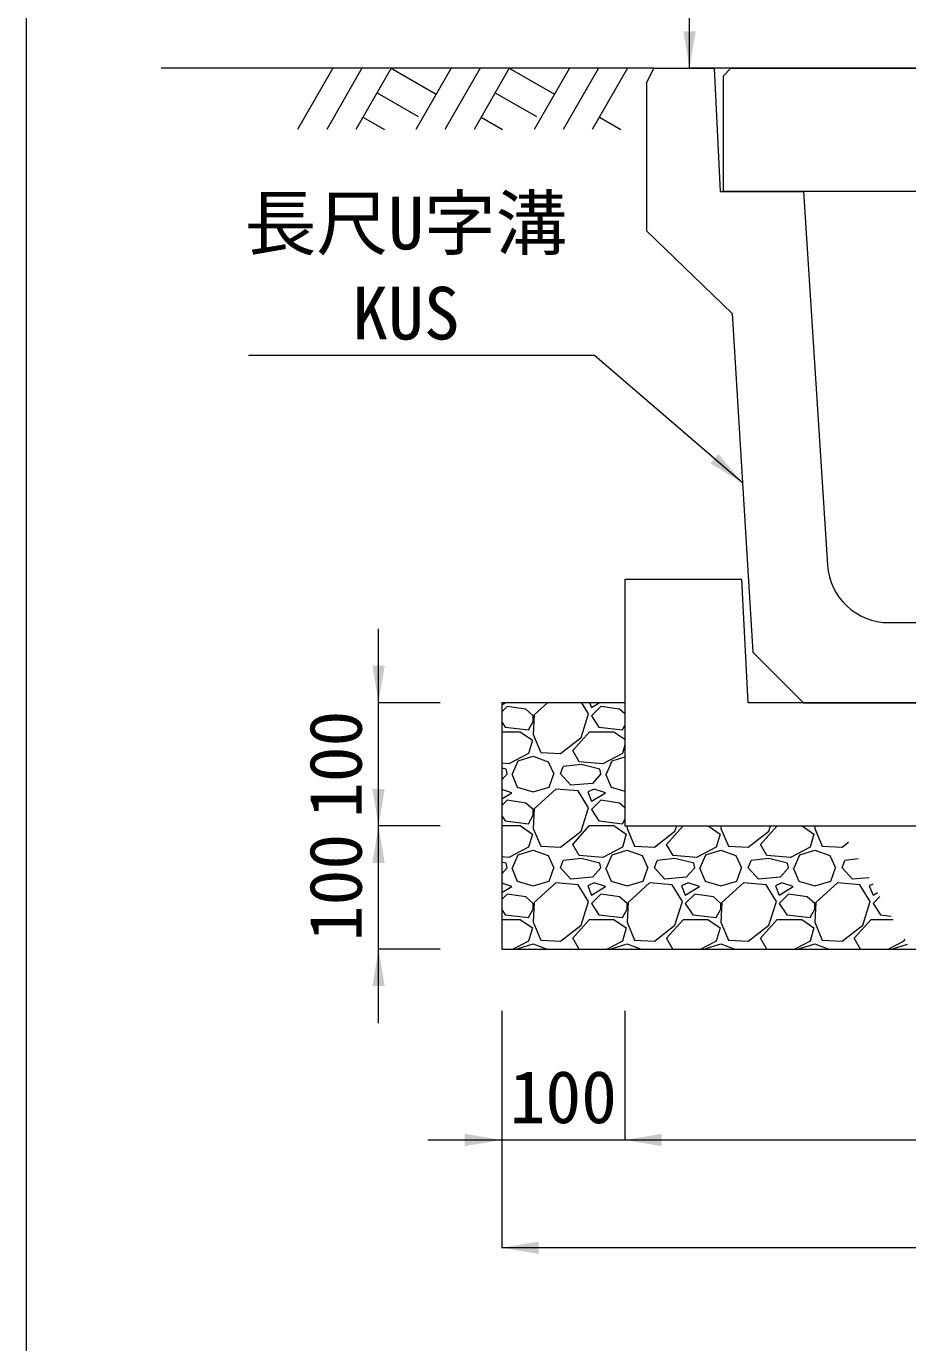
# Model space of a CAD drawing. Units: millimetres at full size, sheet at 1:40. Extents: x 206103 to 244503, y 883348 to 903496.
# Drawn here: x 215303 to 216019, y 893729 to 894797 of the extents above; entities that cross this region are included whole.
import ezdxf
from ezdxf.enums import TextEntityAlignment as Align

# ---------------------------------------------------------------- set-up
doc = ezdxf.new("R2010")
doc.units = ezdxf.units.MM
doc.header["$LTSCALE"] = 40
for name, color, linetype, lineweight in [('0_2', 7, 'Continuous', 20), ('図枠', 5, 'Continuous', 13), ('基礎ブロック', 2, 'Continuous', 13), ('基礎材', 7, 'Continuous', 15), ('寸法線', 7, 'Continuous', 13), ('引出線', 4, 'Continuous', 13), ('本体', 2, 'Continuous', 13), ('ﾊｯﾁﾝｸﾞ', 7, 'Continuous', 5)]:
    doc.layers.add(name, color=color, linetype=linetype, lineweight=lineweight)
doc.styles.add('ＭＳ ゴシック', font='')
doc.styles.get('ＭＳ ゴシック').set_extended_font_data('MS Gothic')

# ---------------------------------------------------------------- blocks, each defined once
blk = doc.blocks.new('filled_arrow')
at = {"color": 0, "linetype": 'Continuous', "lineweight": -2}
blk.add_solid([(7.5, 1.25), (0, 0), (7.5, -1.25)], dxfattribs=at)

msp = doc.modelspace()

# ---------------------------------------------------------------- linework, layer by layer
at = {"layer": '0_2'}
msp.add_line((215812.71, 894763.33), (215412.71, 894763.33), dxfattribs=at)
at = {"layer": '図枠'}
msp.add_line((215303.21, 903148.33), (215303.21, 883448.33), dxfattribs=at)
at = {"layer": '基礎ブロック'}
for p, q in [((215884.21, 894348.33), (215789.21, 894348.33)), ((215789.21, 894348.33), (215789.21, 894248.33)), ((215889.21, 894248.33), (215884.21, 894348.33)), ((215789.21, 894248.33), (215789.21, 894148.33)), ((216494.21, 894248.33), (215889.21, 894248.33)), ((215789.21, 894148.33), (216594.21, 894148.33))]:
    msp.add_line(p, q, dxfattribs=at)
at = {"layer": '基礎材'}
for p, q in [((215689.21, 894248.33), (215689.21, 894048.33)), ((215689.21, 894048.33), (216694.21, 894048.33))]:
    msp.add_line(p, q, dxfattribs=at)
at = {"layer": '基礎材', "lineweight": 13}
msp.add_line((215789.21, 894248.33), (215689.21, 894248.33), dxfattribs=at)
at = {"layer": '寸法線'}
for p, q in [((215841.71, 894763.33), (215841.71, 895463.33)), ((216341.71, 894763.33), (215841.71, 894763.33)), ((215589.21, 894088.33), (215589.21, 894308.33)), ((215639.21, 894248.33), (215589.21, 894248.33)), ((215589.21, 893988.33), (215589.21, 894208.33)), ((215639.21, 894148.33), (215589.21, 894148.33)), ((215639.21, 894148.33), (215589.21, 894148.33)), ((215639.21, 894048.33), (215589.21, 894048.33)), ((215689.21, 893998.33), (215689.21, 893893.39)), ((215689.21, 893998.33), (215689.21, 893805.89)), ((215789.21, 893998.33), (215789.21, 893893.39)), ((215789.21, 893998.33), (215789.21, 893893.39)), ((215629.21, 893893.39), (215849.21, 893893.39)), ((215789.21, 893893.39), (216594.21, 893893.39)), ((216694.21, 893805.89), (215689.21, 893805.89))]:
    msp.add_line(p, q, dxfattribs=at)
at = {"layer": '引出線'}
msp.add_lwpolyline([(215884.7, 894426.84), (215764.49, 894530.3), (215483.65, 894530.3)], dxfattribs=at)
at = {"layer": '本体'}
for p, q in [((215806.71, 894751.33), (215812.71, 894763.33)), ((215812.71, 894763.33), (215861.71, 894763.33)), ((215861.71, 894763.33), (215866.71, 894663.33)), ((215806.71, 894751.33), (215806.71, 894631.33)), ((215866.71, 894663.33), (215934.21, 894663.33)), ((215934.21, 894663.33), (215953.7, 894360.12)), ((215806.71, 894631.33), (215876.21, 894564.33)), ((215876.21, 894564.33), (215893.19, 894289.35)), ((216003.6, 894313.33), (216214.82, 894313.33)), ((215934.21, 894248.33), (215893.19, 894289.35)), ((215934.21, 894248.33), (216284.21, 894248.33))]:
    msp.add_line(p, q, dxfattribs=at)
at = {"layer": '本体', "lineweight": 20}
msp.add_lwpolyline([(215869.21, 894663.33), (215869.21, 894757.33), (215875.21, 894763.33), (216343.21, 894763.33), (216349.21, 894757.33), (216349.21, 894663.33)], close=True, dxfattribs=at)
at = {"layer": '本体'}
msp.add_arc((216003.6, 894363.33), 50, 183.67824, 270, dxfattribs=at)
at = {"layer": 'ﾊｯﾁﾝｸﾞ', "lineweight": 9}
for p, q in [((215552.15, 894763.33), (215523.5, 894713.71)), ((215575.77, 894763.33), (215547.12, 894713.71)), ((215599.39, 894763.33), (215570.74, 894713.71)), ((215599.39, 894763.33), (215635.96, 894742.22)), ((215648.15, 894763.33), (215619.5, 894713.71)), ((215671.77, 894763.33), (215643.12, 894713.71)), ((215695.39, 894763.33), (215666.74, 894713.71)), ((215695.39, 894763.33), (215731.96, 894742.22)), ((215744.15, 894763.33), (215715.5, 894713.71)), ((215767.77, 894763.33), (215739.12, 894713.71)), ((215791.39, 894763.33), (215762.74, 894713.71)), ((215587.97, 894743.55), (215621.38, 894724.26)), ((215683.97, 894743.55), (215717.38, 894724.26)), ((215576.55, 894723.76), (215593.96, 894713.71)), ((215672.55, 894723.76), (215689.96, 894713.71)), ((215768.55, 894723.76), (215785.96, 894713.71))]:
    msp.add_line(p, q, dxfattribs=at)
at = {"layer": 'ﾊｯﾁﾝｸﾞ'}
for p, q in [((215689.21, 894246.57), (215692.13, 894248.33)), ((215693.51, 894245.35), (215689.21, 894241.04)), ((215708.75, 894243.06), (215693.51, 894245.35)), ((215726.39, 894248.33), (215715.61, 894238.49)), ((215759.8, 894239.25), (215754.26, 894248.33)), ((215760.59, 894248.33), (215762.09, 894244.58)), ((215762.09, 894244.58), (215768.33, 894248.33)), ((215769.71, 894245.35), (215762.09, 894237.73)), ((215784.95, 894243.06), (215769.71, 894245.35)), ((215714.85, 894237.73), (215708.75, 894243.06)), ((215715.61, 894238.49), (215714.85, 894222.49)), ((215714.85, 894233.15), (215714.85, 894237.73)), ((215753.71, 894220.2), (215759.8, 894239.25)), ((215762.09, 894237.73), (215768.19, 894228.58)), ((215789.21, 894239.34), (215784.95, 894243.06)), ((215689.21, 894232.75), (215691.99, 894228.58)), ((215689.21, 894224.77), (215704.18, 894224.77)), ((215691.99, 894228.58), (215711.04, 894226.3)), ((215704.18, 894224.77), (215714.08, 894217.91)), ((215711.04, 894226.3), (215714.85, 894233.15)), ((215746.85, 894209.53), (215760.57, 894224.77)), ((215760.57, 894224.77), (215780.38, 894224.77)), ((215768.19, 894228.58), (215787.24, 894226.3)), ((215780.38, 894224.77), (215789.21, 894218.66)), ((215787.24, 894226.3), (215789.21, 894229.84)), ((215714.08, 894217.91), (215711.04, 894207.25)), ((215714.85, 894222.49), (215720.94, 894208.01)), ((215736.94, 894207.25), (215753.71, 894220.2)), ((215789.21, 894214.14), (215787.24, 894207.25)), ((215711.04, 894207.25), (215695.03, 894198.86)), ((215702.65, 894201.15), (215714.85, 894204.96)), ((215714.85, 894204.96), (215727.04, 894200.39)), ((215720.94, 894208.01), (215736.94, 894207.25)), ((215752.18, 894200.39), (215746.85, 894209.53)), ((215787.24, 894207.25), (215771.23, 894198.86)), ((215778.85, 894201.15), (215789.21, 894204.38)), ((215695.03, 894198.86), (215689.21, 894199.33)), ((215692.75, 894194.29), (215689.21, 894195.18)), ((215693.51, 894190.48), (215692.75, 894194.29)), ((215698.08, 894190.48), (215702.65, 894201.15)), ((215727.04, 894200.39), (215731.61, 894190.48)), ((215736.94, 894190.48), (215739.23, 894196.58)), ((215753.71, 894198.1), (215739.23, 894196.58)), ((215771.23, 894198.86), (215752.18, 894200.39)), ((215768.95, 894194.29), (215753.71, 894198.1)), ((215769.71, 894190.48), (215768.95, 894194.29)), ((215774.28, 894190.48), (215778.85, 894201.15)), ((215693.51, 894190.48), (215689.21, 894185.7)), ((215697.32, 894190.48), (215701.89, 894179.81)), ((215727.8, 894179.81), (215731.61, 894190.48)), ((215745.33, 894181.34), (215736.94, 894190.48)), ((215762.85, 894182.86), (215745.33, 894181.34)), ((215769.71, 894190.48), (215762.85, 894182.86)), ((215773.52, 894190.48), (215778.09, 894179.81)), ((215697.32, 894175.24), (215689.21, 894177.95)), ((215689.21, 894170.37), (215697.32, 894175.24)), ((215693.51, 894169.15), (215689.21, 894164.84)), ((215708.75, 894166.86), (215693.51, 894169.15)), ((215701.89, 894179.81), (215714.85, 894176)), ((215714.85, 894176), (215727.8, 894179.81)), ((215733.13, 894178.29), (215715.61, 894162.29)), ((215751.42, 894176.77), (215733.13, 894178.29)), ((215759.8, 894163.05), (215751.42, 894176.77)), ((215764.38, 894178.29), (215759.04, 894176)), ((215759.04, 894176), (215762.09, 894168.38)), ((215762.09, 894168.38), (215773.52, 894175.24)), ((215769.71, 894169.15), (215762.09, 894161.53)), ((215773.52, 894175.24), (215764.38, 894178.29)), ((215784.95, 894166.86), (215769.71, 894169.15)), ((215778.09, 894179.81), (215789.21, 894176.55)), ((215714.85, 894161.53), (215708.75, 894166.86)), ((215715.61, 894162.29), (215714.85, 894146.29)), ((215714.85, 894156.95), (215714.85, 894161.53)), ((215753.71, 894144), (215759.8, 894163.05)), ((215762.09, 894161.53), (215768.19, 894152.38)), ((215789.21, 894163.14), (215784.95, 894166.86)), ((215689.21, 894156.55), (215691.99, 894152.38)), ((215689.21, 894148.57), (215704.18, 894148.57)), ((215691.99, 894152.38), (215711.04, 894150.1)), ((215704.18, 894148.57), (215714.08, 894141.71)), ((215711.04, 894150.1), (215714.85, 894156.95)), ((215746.85, 894133.33), (215760.57, 894148.57)), ((215760.57, 894148.57), (215780.38, 894148.57)), ((215768.19, 894152.38), (215787.24, 894150.1)), ((215780.38, 894148.57), (215790.28, 894141.71)), ((215787.24, 894150.1), (215789.21, 894153.64)), ((215791.14, 894148.33), (215791.05, 894146.29)), ((215823.05, 894133.33), (215836.55, 894148.33)), ((215829.91, 894144), (215831.29, 894148.33)), ((215856.93, 894148.33), (215866.48, 894141.71)), ((215867.34, 894148.33), (215867.25, 894146.29)), ((215899.25, 894133.33), (215912.75, 894148.33)), ((215906.11, 894144), (215907.49, 894148.33)), ((215933.13, 894148.33), (215942.68, 894141.71)), ((215943.54, 894148.33), (215943.45, 894146.29)), ((215714.08, 894141.71), (215711.04, 894131.05)), ((215714.85, 894146.29), (215720.94, 894131.81)), ((215736.94, 894131.05), (215753.71, 894144)), ((215790.28, 894141.71), (215787.24, 894131.05)), ((215791.05, 894146.29), (215797.14, 894131.81)), ((215813.14, 894131.05), (215829.91, 894144)), ((215866.48, 894141.71), (215863.44, 894131.05)), ((215867.25, 894146.29), (215873.34, 894131.81)), ((215889.34, 894131.05), (215906.11, 894144)), ((215942.68, 894141.71), (215939.64, 894131.05)), ((215943.45, 894146.29), (215949.54, 894131.81)), ((215711.04, 894131.05), (215695.03, 894122.66)), ((215702.65, 894124.95), (215714.85, 894128.76)), ((215714.85, 894128.76), (215727.04, 894124.19)), ((215720.94, 894131.81), (215736.94, 894131.05)), ((215752.18, 894124.19), (215746.85, 894133.33)), ((215787.24, 894131.05), (215771.23, 894122.66)), ((215778.85, 894124.95), (215791.05, 894128.76)), ((215791.05, 894128.76), (215803.24, 894124.19)), ((215797.14, 894131.81), (215813.14, 894131.05)), ((215828.38, 894124.19), (215823.05, 894133.33)), ((215863.44, 894131.05), (215847.43, 894122.66)), ((215855.05, 894124.95), (215867.25, 894128.76)), ((215867.25, 894128.76), (215879.44, 894124.19)), ((215873.34, 894131.81), (215889.34, 894131.05)), ((215904.58, 894124.19), (215899.25, 894133.33)), ((215939.64, 894131.05), (215923.63, 894122.66)), ((215931.25, 894124.95), (215943.45, 894128.76)), ((215943.45, 894128.76), (215955.64, 894124.19)), ((215949.54, 894131.81), (215965.54, 894131.05)), ((215965.54, 894131.05), (215970.84, 894135.14)), ((215695.03, 894122.66), (215689.21, 894123.13)), ((215692.75, 894118.09), (215689.21, 894118.98)), ((215693.51, 894114.28), (215692.75, 894118.09)), ((215698.08, 894114.28), (215702.65, 894124.95)), ((215727.04, 894124.19), (215731.61, 894114.28)), ((215736.94, 894114.28), (215739.23, 894120.38)), ((215753.71, 894121.9), (215739.23, 894120.38)), ((215771.23, 894122.66), (215752.18, 894124.19)), ((215768.95, 894118.09), (215753.71, 894121.9)), ((215769.71, 894114.28), (215768.95, 894118.09)), ((215774.28, 894114.28), (215778.85, 894124.95)), ((215803.24, 894124.19), (215807.81, 894114.28)), ((215813.14, 894114.28), (215815.43, 894120.38)), ((215829.91, 894121.9), (215815.43, 894120.38)), ((215847.43, 894122.66), (215828.38, 894124.19)), ((215845.15, 894118.09), (215829.91, 894121.9)), ((215845.91, 894114.28), (215845.15, 894118.09)), ((215850.48, 894114.28), (215855.05, 894124.95)), ((215879.44, 894124.19), (215884.01, 894114.28)), ((215889.34, 894114.28), (215891.63, 894120.38)), ((215906.11, 894121.9), (215891.63, 894120.38)), ((215923.63, 894122.66), (215904.58, 894124.19)), ((215921.35, 894118.09), (215906.11, 894121.9)), ((215922.11, 894114.28), (215921.35, 894118.09)), ((215926.68, 894114.28), (215931.25, 894124.95)), ((215955.64, 894124.19), (215960.21, 894114.28)), ((215965.54, 894114.28), (215967.83, 894120.38)), ((215978.7, 894121.52), (215967.83, 894120.38)), ((215693.51, 894114.28), (215689.21, 894109.5)), ((215697.32, 894114.28), (215701.89, 894103.61)), ((215727.8, 894103.61), (215731.61, 894114.28)), ((215745.33, 894105.14), (215736.94, 894114.28)), ((215762.85, 894106.66), (215745.33, 894105.14)), ((215769.71, 894114.28), (215762.85, 894106.66)), ((215773.52, 894114.28), (215778.09, 894103.61)), ((215804, 894103.61), (215807.81, 894114.28)), ((215821.53, 894105.14), (215813.14, 894114.28)), ((215839.05, 894106.66), (215821.53, 894105.14)), ((215845.91, 894114.28), (215839.05, 894106.66)), ((215849.72, 894114.28), (215854.29, 894103.61)), ((215880.2, 894103.61), (215884.01, 894114.28)), ((215897.73, 894105.14), (215889.34, 894114.28)), ((215915.25, 894106.66), (215897.73, 894105.14)), ((215922.11, 894114.28), (215915.25, 894106.66)), ((215925.92, 894114.28), (215930.49, 894103.61)), ((215956.4, 894103.61), (215960.21, 894114.28)), ((215973.93, 894105.14), (215965.54, 894114.28)), ((215987.48, 894106.32), (215973.93, 894105.14)), ((215697.32, 894099.04), (215689.21, 894101.75)), ((215689.21, 894094.17), (215697.32, 894099.04)), ((215701.89, 894103.61), (215714.85, 894099.8)), ((215714.85, 894099.8), (215727.8, 894103.61)), ((215733.13, 894102.09), (215715.61, 894086.09)), ((215751.42, 894100.57), (215733.13, 894102.09)), ((215759.8, 894086.85), (215751.42, 894100.57)), ((215764.38, 894102.09), (215759.04, 894099.8)), ((215759.04, 894099.8), (215762.09, 894092.18)), ((215762.09, 894092.18), (215773.52, 894099.04)), ((215773.52, 894099.04), (215764.38, 894102.09)), ((215778.09, 894103.61), (215791.05, 894099.8)), ((215791.05, 894099.8), (215804, 894103.61)), ((215809.33, 894102.09), (215791.81, 894086.09)), ((215827.62, 894100.57), (215809.33, 894102.09)), ((215836, 894086.85), (215827.62, 894100.57)), ((215840.58, 894102.09), (215835.24, 894099.8)), ((215835.24, 894099.8), (215838.29, 894092.18)), ((215838.29, 894092.18), (215849.72, 894099.04)), ((215849.72, 894099.04), (215840.58, 894102.09)), ((215854.29, 894103.61), (215867.25, 894099.8)), ((215867.25, 894099.8), (215880.2, 894103.61)), ((215885.53, 894102.09), (215868.01, 894086.09)), ((215903.82, 894100.57), (215885.53, 894102.09)), ((215912.2, 894086.85), (215903.82, 894100.57)), ((215916.78, 894102.09), (215911.44, 894099.8)), ((215911.44, 894099.8), (215914.49, 894092.18)), ((215914.49, 894092.18), (215925.92, 894099.04)), ((215925.92, 894099.04), (215916.78, 894102.09)), ((215930.49, 894103.61), (215943.45, 894099.8)), ((215943.45, 894099.8), (215956.4, 894103.61)), ((215961.73, 894102.09), (215944.21, 894086.09)), ((215980.02, 894100.57), (215961.73, 894102.09)), ((215988.4, 894086.85), (215980.02, 894100.57)), ((215990.52, 894101.04), (215987.64, 894099.8)), ((215987.64, 894099.8), (215990.69, 894092.18)), ((215990.69, 894092.18), (215994.36, 894094.39)), ((215693.51, 894092.95), (215689.21, 894088.64)), ((215708.75, 894090.66), (215693.51, 894092.95)), ((215714.85, 894085.33), (215708.75, 894090.66)), ((215715.61, 894086.09), (215714.85, 894070.09)), ((215714.85, 894080.75), (215714.85, 894085.33)), ((215753.71, 894067.8), (215759.8, 894086.85)), ((215769.71, 894092.95), (215762.09, 894085.33)), ((215762.09, 894085.33), (215768.19, 894076.18)), ((215784.95, 894090.66), (215769.71, 894092.95)), ((215791.05, 894085.33), (215784.95, 894090.66)), ((215791.81, 894086.09), (215791.05, 894070.09)), ((215791.05, 894080.75), (215791.05, 894085.33)), ((215829.91, 894067.8), (215836, 894086.85)), ((215845.91, 894092.95), (215838.29, 894085.33)), ((215838.29, 894085.33), (215844.39, 894076.18)), ((215861.15, 894090.66), (215845.91, 894092.95)), ((215867.25, 894085.33), (215861.15, 894090.66)), ((215868.01, 894086.09), (215867.25, 894070.09)), ((215867.25, 894080.75), (215867.25, 894085.33)), ((215906.11, 894067.8), (215912.2, 894086.85)), ((215922.11, 894092.95), (215914.49, 894085.33)), ((215914.49, 894085.33), (215920.59, 894076.18)), ((215937.35, 894090.66), (215922.11, 894092.95)), ((215943.45, 894085.33), (215937.35, 894090.66)), ((215944.21, 894086.09), (215943.45, 894070.09)), ((215943.45, 894080.75), (215943.45, 894085.33)), ((215982.31, 894067.8), (215988.4, 894086.85)), ((215996.34, 894090.97), (215990.69, 894085.33)), ((215990.69, 894085.33), (215996.79, 894076.18)), ((215689.21, 894080.35), (215691.99, 894076.18)), ((215691.99, 894076.18), (215711.04, 894073.9)), ((215711.04, 894073.9), (215714.85, 894080.75)), ((215768.19, 894076.18), (215787.24, 894073.9)), ((215787.24, 894073.9), (215791.05, 894080.75)), ((215844.39, 894076.18), (215863.44, 894073.9)), ((215863.44, 894073.9), (215867.25, 894080.75)), ((215920.59, 894076.18), (215939.64, 894073.9)), ((215939.64, 894073.9), (215943.45, 894080.75)), ((215996.79, 894076.18), (216005.48, 894075.14)), ((215689.21, 894072.37), (215704.18, 894072.37)), ((215704.18, 894072.37), (215714.08, 894065.51)), ((215714.08, 894065.51), (215711.04, 894054.85)), ((215714.85, 894070.09), (215720.94, 894055.61)), ((215736.94, 894054.85), (215753.71, 894067.8)), ((215746.85, 894057.13), (215760.57, 894072.37)), ((215760.57, 894072.37), (215780.38, 894072.37)), ((215780.38, 894072.37), (215790.28, 894065.51)), ((215790.28, 894065.51), (215787.24, 894054.85)), ((215791.05, 894070.09), (215797.14, 894055.61)), ((215813.14, 894054.85), (215829.91, 894067.8)), ((215823.05, 894057.13), (215836.77, 894072.37)), ((215836.77, 894072.37), (215856.58, 894072.37)), ((215856.58, 894072.37), (215866.48, 894065.51)), ((215866.48, 894065.51), (215863.44, 894054.85)), ((215867.25, 894070.09), (215873.34, 894055.61)), ((215889.34, 894054.85), (215906.11, 894067.8)), ((215899.25, 894057.13), (215912.97, 894072.37)), ((215912.97, 894072.37), (215932.78, 894072.37)), ((215932.78, 894072.37), (215942.68, 894065.51)), ((215942.68, 894065.51), (215939.64, 894054.85)), ((215943.45, 894070.09), (215949.54, 894055.61)), ((215965.54, 894054.85), (215982.31, 894067.8)), ((215975.45, 894057.13), (215989.17, 894072.37)), ((215989.17, 894072.37), (216007.08, 894072.37)), ((215711.04, 894054.85), (215698.6, 894048.33)), ((215702.65, 894048.75), (215714.85, 894052.56)), ((215714.85, 894052.56), (215726.13, 894048.33)), ((215720.94, 894055.61), (215736.94, 894054.85)), ((215751.99, 894048.33), (215746.85, 894057.13)), ((215787.24, 894054.85), (215774.8, 894048.33)), ((215778.85, 894048.75), (215791.05, 894052.56)), ((215791.05, 894052.56), (215802.33, 894048.33)), ((215797.14, 894055.61), (215813.14, 894054.85)), ((215828.19, 894048.33), (215823.05, 894057.13)), ((215863.44, 894054.85), (215851, 894048.33)), ((215855.05, 894048.75), (215867.25, 894052.56)), ((215867.25, 894052.56), (215878.53, 894048.33)), ((215873.34, 894055.61), (215889.34, 894054.85)), ((215904.39, 894048.33), (215899.25, 894057.13)), ((215939.64, 894054.85), (215927.2, 894048.33)), ((215931.25, 894048.75), (215943.45, 894052.56)), ((215943.45, 894052.56), (215954.73, 894048.33)), ((215949.54, 894055.61), (215965.54, 894054.85)), ((215980.59, 894048.33), (215975.45, 894057.13)), ((216015.84, 894054.85), (216003.4, 894048.33)), ((216007.45, 894048.75), (216018.69, 894052.26)), ((216016.29, 894056.42), (216015.84, 894054.85)), ((215702.48, 894048.33), (215702.65, 894048.75)), ((215778.68, 894048.33), (215778.85, 894048.75)), ((215854.88, 894048.33), (215855.05, 894048.75)), ((215931.08, 894048.33), (215931.25, 894048.75)), ((216007.28, 894048.33), (216007.45, 894048.75))]:
    msp.add_line(p, q, dxfattribs=at)

# ---------------------------------------------------------------- block references
at = {"layer": '寸法線', "xscale": 4, "yscale": 4}
for p, rotation in [((215841.71, 894763.33), 90), ((215589.21, 894248.33), 90), ((215589.21, 894148.33), 90), ((215589.21, 894148.33), 270), ((215589.21, 894048.33), 270), ((215689.21, 893893.39), 180)]:
    msp.add_blockref('filled_arrow', p, dxfattribs=dict(at, rotation=rotation))
for p in [(215789.21, 893893.39), (215789.21, 893893.39), (215689.21, 893805.89)]:
    msp.add_blockref('filled_arrow', p, dxfattribs=at)
at = {"layer": '引出線', "xscale": 4, "yscale": 4, "rotation": 139.3}
msp.add_blockref('filled_arrow', (215884.7, 894426.84), dxfattribs=at)

# ---------------------------------------------------------------- texts
at = {"layer": '寸法線', "style": 'ＭＳ ゴシック'}
for p in [(215554.21, 894198.33), (215554.21, 894098.33)]:
    msp.add_text('100', height=42.72, rotation=90, dxfattribs=at).set_placement(p, align=Align.MIDDLE_CENTER)
msp.add_text('100', height=42.72, dxfattribs=at).set_placement((215739.21, 893928.39), align=Align.MIDDLE_CENTER)
at = {"layer": '引出線', "style": 'ＭＳ ゴシック'}
for s, p in [('長尺U字溝', (215480.45, 894603.54)), ('KUS', (215567.86, 894530.41))]:
    msp.add_text(s, height=42.72, dxfattribs=at).set_placement(p, align=Align.BOTTOM_LEFT)

doc.saveas('drawing.dxf')
